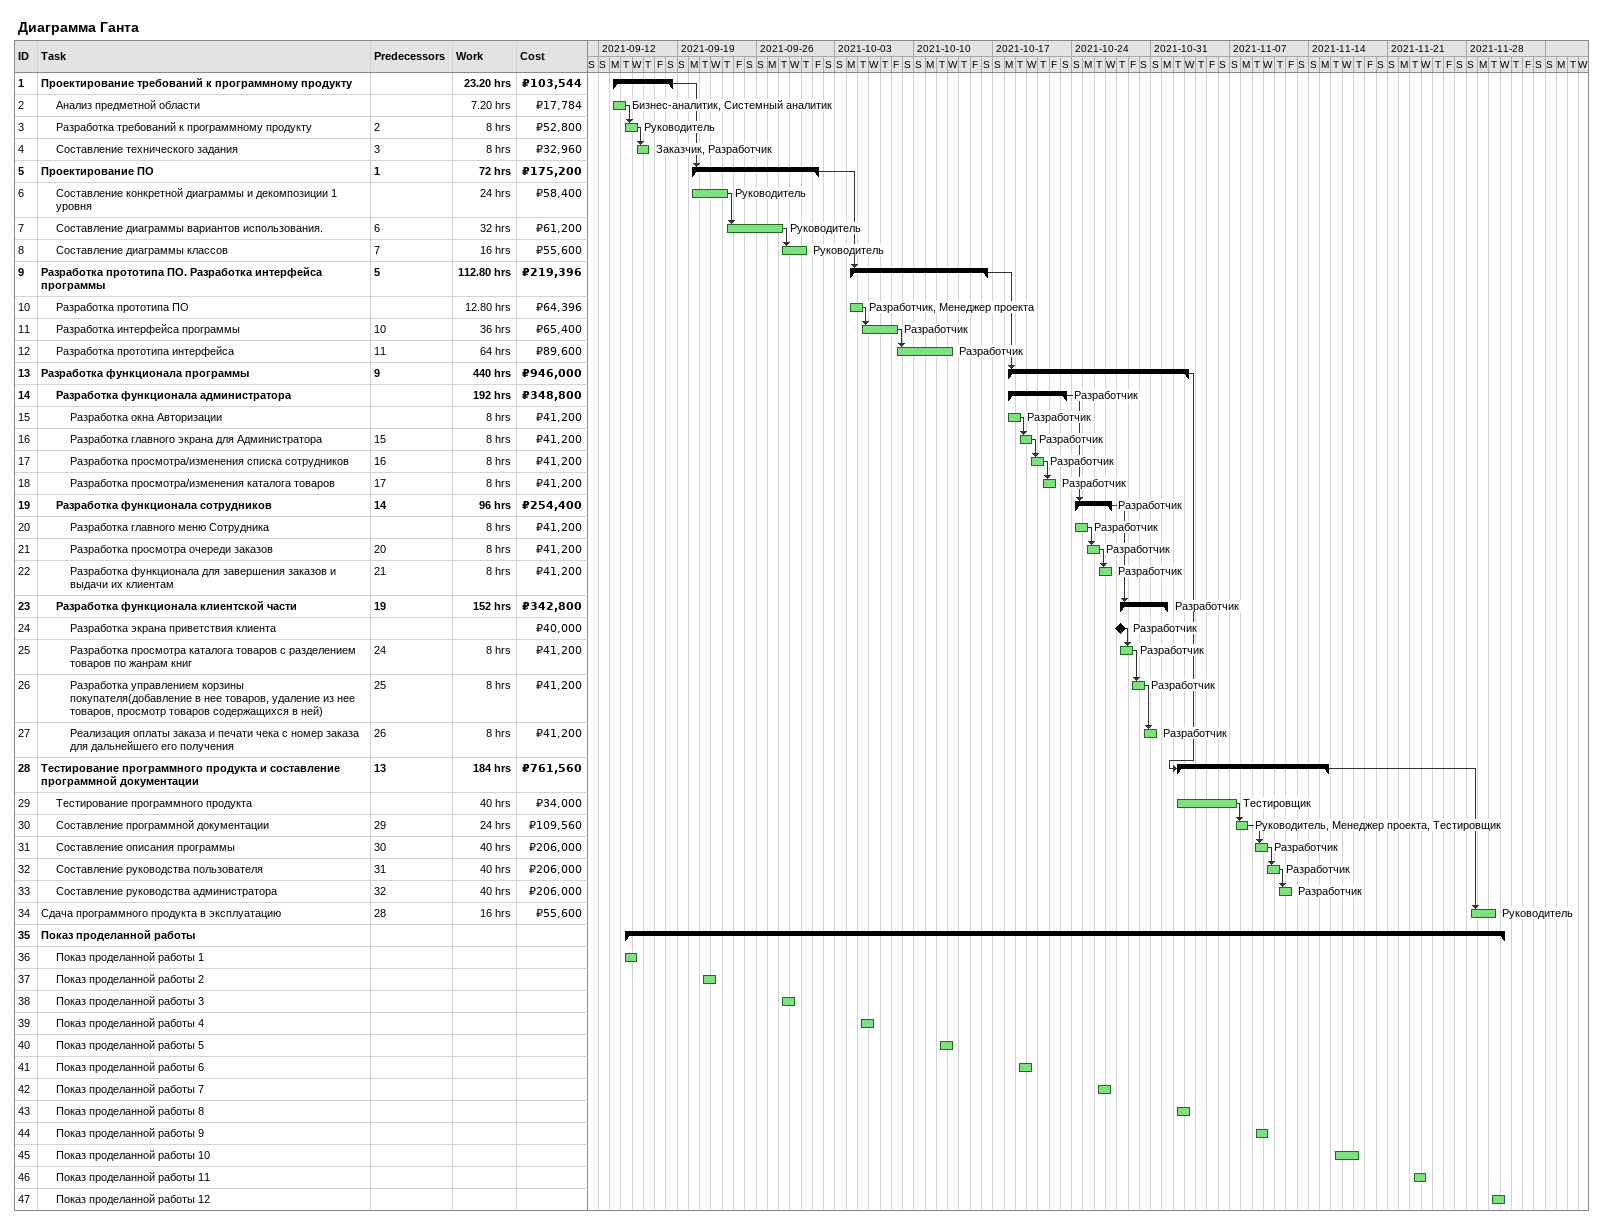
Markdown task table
Диаграмма Ганта

| ID | Level | Task | Start | Finish | Predecessors | Resources | Work (h) | Cost (₽) |
|---|---|---|---|---|---|---|---|---|
| 1 | 1 | **Проектирование требований к программному продукту** | 2021-09-13 | 2021-09-18 |  |  | 23.20 | 103544 |
| 2 | 2 | Анализ предметной области | 2021-09-13 | 2021-09-14 |  | Бизнес-аналитик, Системный аналитик | 7.20 | 17784 |
| 3 | 2 | Разработка требований к программному продукту | 2021-09-14 | 2021-09-15 | 2 | Руководитель | 8 | 52800 |
| 4 | 2 | Составление технического задания | 2021-09-15 | 2021-09-16 | 3 | Заказчик, Разработчик | 8 | 32960 |
| 5 | 1 | **Проектирование ПО** | 2021-09-20 | 2021-10-01 | 1 |  | 72 | 175200 |
| 6 | 2 | Составление конкретной диаграммы и декомпозиции 1 уровня | 2021-09-20 | 2021-09-23 |  | Руководитель | 24 | 58400 |
| 7 | 2 | Составление диаграммы вариантов использования. | 2021-09-23 | 2021-09-28 | 6 | Руководитель | 32 | 61200 |
| 8 | 2 | Составление диаграммы классов | 2021-09-28 | 2021-09-30 | 7 | Руководитель | 16 | 55600 |
| 9 | 1 | **Разработка прототипа ПО. Разработка интерфейса программы** | 2021-10-04 | 2021-10-16 | 5 |  | 112.80 | 219396 |
| 10 | 2 | Разработка прототипа ПО | 2021-10-04 | 2021-10-05 |  | Разработчик, Менеджер проекта | 12.80 | 64396 |
| 11 | 2 | Разработка интерфейса программы | 2021-10-05 | 2021-10-08 | 10 | Разработчик | 36 | 65400 |
| 12 | 2 | Разработка прототипа интерфейса | 2021-10-08 | 2021-10-13 | 11 | Разработчик | 64 | 89600 |
| 13 | 1 | **Разработка функционала программы** | 2021-10-18 | 2021-11-03 | 9 |  | 440 | 946000 |
| 14 | 2 | **Разработка функционала администратора** | 2021-10-18 | 2021-10-23 |  | Разработчик | 192 | 348800 |
| 15 | 3 | Разработка окна Авторизации | 2021-10-18 | 2021-10-19 |  | Разработчик | 8 | 41200 |
| 16 | 3 | Разработка главного экрана для Администратора | 2021-10-19 | 2021-10-20 | 15 | Разработчик | 8 | 41200 |
| 17 | 3 | Разработка просмотра/изменения списка сотрудников | 2021-10-20 | 2021-10-21 | 16 | Разработчик | 8 | 41200 |
| 18 | 3 | Разработка просмотра/изменения каталога товаров | 2021-10-21 | 2021-10-22 | 17 | Разработчик | 8 | 41200 |
| 19 | 2 | **Разработка функционала сотрудников** | 2021-10-24 | 2021-10-27 | 14 | Разработчик | 96 | 254400 |
| 20 | 3 | Разработка главного меню Сотрудника | 2021-10-24 | 2021-10-25 |  | Разработчик | 8 | 41200 |
| 21 | 3 | Разработка просмотра очереди заказов | 2021-10-25 | 2021-10-26 | 20 | Разработчик | 8 | 41200 |
| 22 | 3 | Разработка функционала для завершения заказов и выдачи их клиентам | 2021-10-26 | 2021-10-27 | 21 | Разработчик | 8 | 41200 |
| 23 | 2 | **Разработка функционала клиентской части** | 2021-10-28 | 2021-11-01 | 19 | Разработчик | 152 | 342800 |
| 24 | 3 | Разработка экрана приветствия клиента (milestone) | 2021-10-28 | 2021-10-28 |  | Разработчик |  | 40000 |
| 25 | 3 | Разработка просмотра каталога товаров с разделением товаров по жанрам книг | 2021-10-28 | 2021-10-29 | 24 | Разработчик | 8 | 41200 |
| 26 | 3 | Разработка управлением корзины покупателя(добавление в нее товаров, удаление из нее товаров, просмотр товаров содержащихся в ней) | 2021-10-29 | 2021-10-30 | 25 | Разработчик | 8 | 41200 |
| 27 | 3 | Реализация оплаты заказа и печати чека с номер заказа для дальнейшего его получения | 2021-10-30 | 2021-10-31 | 26 | Разработчик | 8 | 41200 |
| 28 | 1 | **Тестирование программного продукта и составление программной документации** | 2021-11-02 | 2021-11-15 | 13 |  | 184 | 761560 |
| 29 | 2 | Тестирование программного продукта | 2021-11-02 | 2021-11-07 |  | Тестировщик | 40 | 34000 |
| 30 | 2 | Составление программной документации | 2021-11-07 | 2021-11-08 | 29 | Руководитель, Менеджер проекта, Тестировщик | 24 | 109560 |
| 31 | 2 | Составление описания программы | 2021-11-09 | 2021-11-10 | 30 | Разработчик | 40 | 206000 |
| 32 | 2 | Составление руководства пользователя | 2021-11-10 | 2021-11-11 | 31 | Разработчик | 40 | 206000 |
| 33 | 2 | Составление руководства администратора | 2021-11-11 | 2021-11-12 | 32 | Разработчик | 40 | 206000 |
| 34 | 1 | Сдача программного продукта в эксплуатацию | 2021-11-28 | 2021-11-30 | 28 | Руководитель | 16 | 55600 |
| 35 | 1 | **Показ проделанной работы** | 2021-09-14 | 2021-12-01 |  |  |  |  |
| 36 | 2 | Показ проделанной работы 1 | 2021-09-14 | 2021-09-15 |  |  |  |  |
| 37 | 2 | Показ проделанной работы 2 | 2021-09-21 | 2021-09-22 |  |  |  |  |
| 38 | 2 | Показ проделанной работы 3 | 2021-09-28 | 2021-09-29 |  |  |  |  |
| 39 | 2 | Показ проделанной работы 4 | 2021-10-05 | 2021-10-06 |  |  |  |  |
| 40 | 2 | Показ проделанной работы 5 | 2021-10-12 | 2021-10-13 |  |  |  |  |
| 41 | 2 | Показ проделанной работы 6 | 2021-10-19 | 2021-10-20 |  |  |  |  |
| 42 | 2 | Показ проделанной работы 7 | 2021-10-26 | 2021-10-27 |  |  |  |  |
| 43 | 2 | Показ проделанной работы 8 | 2021-11-02 | 2021-11-03 |  |  |  |  |
| 44 | 2 | Показ проделанной работы 9 | 2021-11-09 | 2021-11-10 |  |  |  |  |
| 45 | 2 | Показ проделанной работы 10 | 2021-11-16 | 2021-11-18 |  |  |  |  |
| 46 | 2 | Показ проделанной работы 11 | 2021-11-23 | 2021-11-24 |  |  |  |  |
| 47 | 2 | Показ проделанной работы 12 | 2021-11-30 | 2021-12-01 |  |  |  |  |
